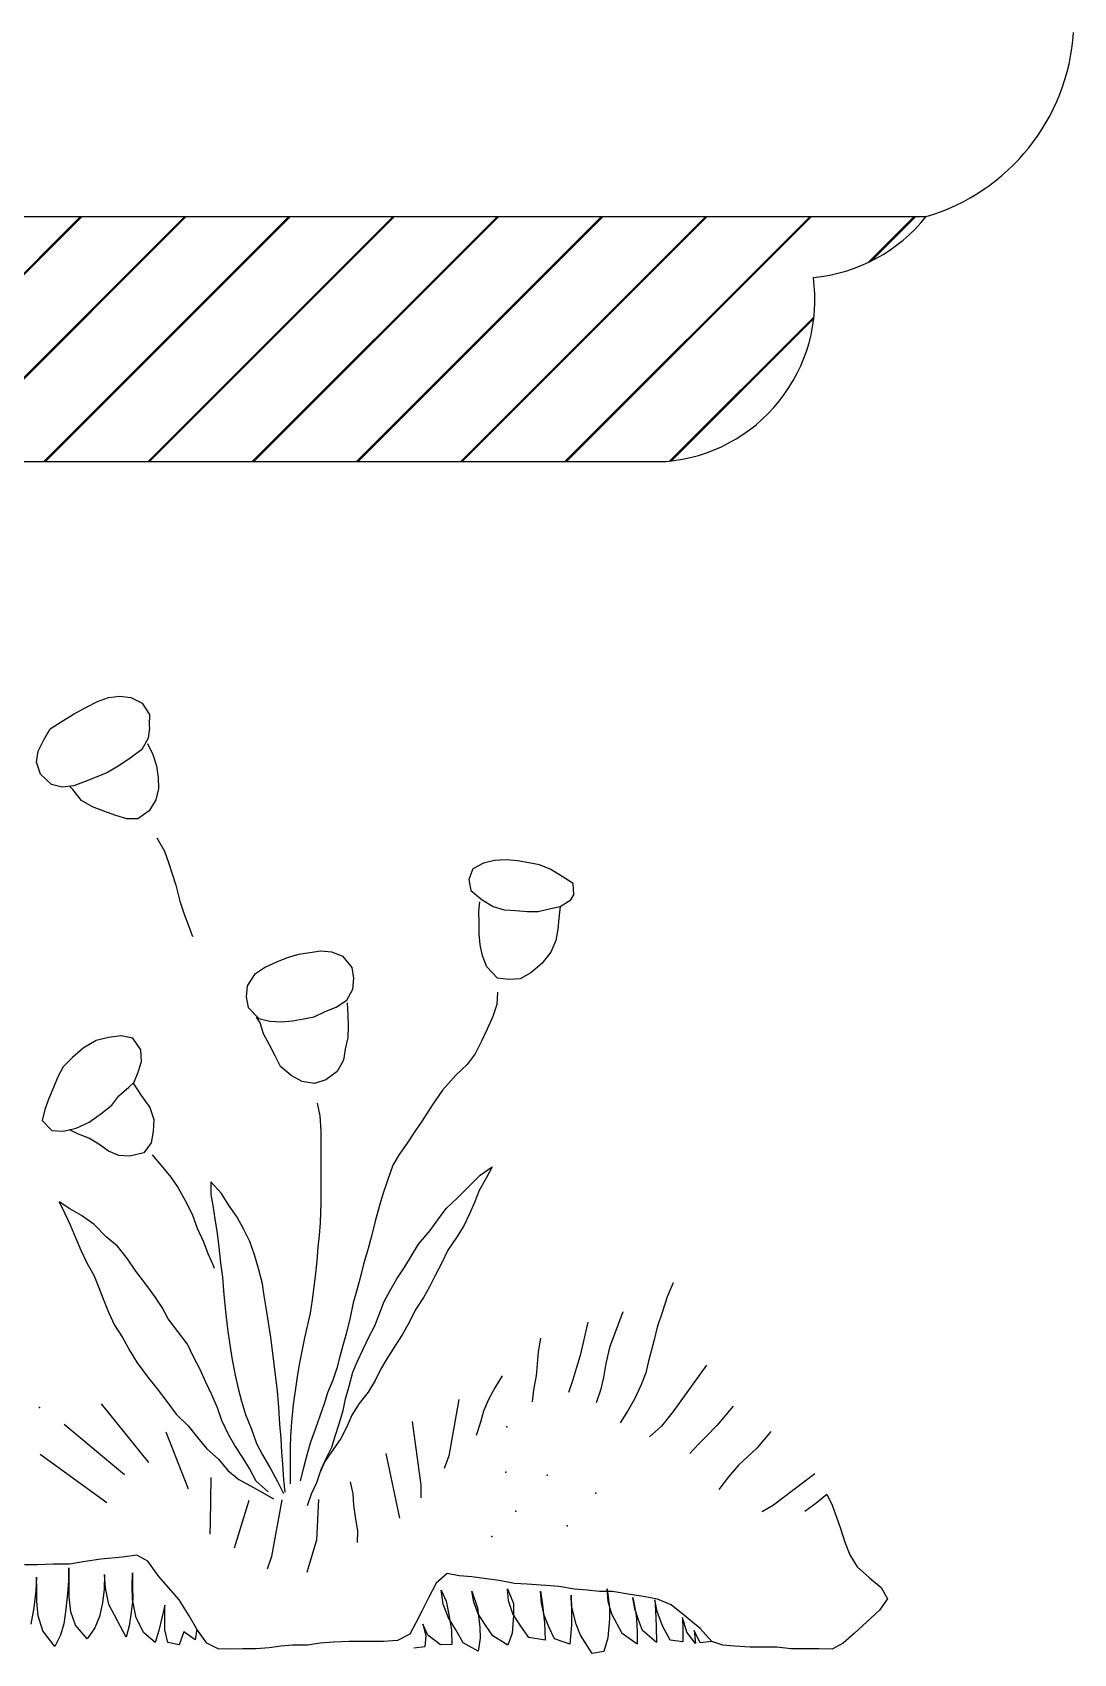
# Model space of a CAD drawing. Header units: inches. Extents: x 0.9 to 45.9, y 0.4 to 30.4.
# Drawn here: x 21.7407 to 22.0233, y 24.5915 to 25.0316 of the extents above; entities that cross this region are included whole.
import ezdxf

# ---------------------------------------------------------------- set-up
doc = ezdxf.new("R2010")
doc.units = ezdxf.units.IN
doc.header["$MEASUREMENT"] = 0
doc.linetypes.add('CONTINUA', pattern=[0])
doc.layers.add('MUROS', color=9, linetype='Continuous')
doc.layers.add('Vegetación', color=3, linetype='CONTINUA')

# ---------------------------------------------------------------- blocks, each defined once
blk = doc.blocks.new('Planta_000A')
at = {"layer": 'Vegetación', "linetype": 'Continuous'}
for p, q in [((397.4468647241494, 197.380473696357), (397.4416703781492, 197.377758470358)), ((397.4520000431486, 197.3810639623584), (397.4468647241494, 197.380473696357)), ((397.4572534151496, 197.3804146693578), (397.4520000431486, 197.3810639623584)), ((397.4623297071496, 197.3785848433576), (397.4572534151496, 197.3804146693578)), ((397.4416703781492, 197.377758470358), (397.4383058591495, 197.3725641243577)), ((397.4383058591495, 197.3725641243577), (397.4384239121493, 197.3675468583564)), ((397.4677011331489, 197.3758696173566), (397.4623297071496, 197.3785848433576)), ((397.4734267181495, 197.3727412043567), (397.4677011331489, 197.3758696173566)), ((397.4790932771497, 197.369140578357), (397.4734267181495, 197.3727412043567)), ((397.4381973931497, 197.3665670973564), (397.4383365871501, 197.3665598663569)), ((397.4384239121493, 197.3675468583564), (397.4383058591495, 197.3661892453578)), ((397.4383365871501, 197.3665598663569), (397.4383058591495, 197.3661892453578)), ((397.4383058591495, 197.3661892453578), (397.4388370991485, 197.3615851663575)), ((397.484110543149, 197.3658941123571), (397.4790932771497, 197.369140578357)), ((397.4871209021486, 197.3608768473564), (397.484110543149, 197.3658941123571)), ((397.43926064015, 197.3591910613572), (397.436712139149, 197.3540297553568)), ((397.4388370991485, 197.3615851663575), (397.4419064851493, 197.3563317943567)), ((397.489777102149, 197.3556825013579), (397.4871209021486, 197.3608768473564)), ((397.436712139149, 197.3540297553568), (397.4350003661486, 197.3488354093565)), ((397.4419064851493, 197.3563317943567), (397.4472188841494, 197.3523179823564)), ((397.4472188841494, 197.3523179823564), (397.4524722561486, 197.3487763823573)), ((397.488596568149, 197.3449986763585), (397.4904854211484, 197.3504881553576)), ((397.4904854211484, 197.3504881553576), (397.489777102149, 197.3556825013579)), ((397.4342920461488, 197.3435230103564), (397.4341149661498, 197.3383286643579)), ((397.4350003661486, 197.3488354093565), (397.4342920461488, 197.3435230103564)), ((397.4524722561486, 197.3487763823573), (397.4577256281493, 197.3457069963583)), ((397.4577256281493, 197.3457069963583), (397.4628609471486, 197.3435820373574)), ((397.4628609471486, 197.3435820373574), (397.4679962661496, 197.341634157357)), ((397.48357930315, 197.3402175173573), (397.488596568149, 197.3449986763585)), ((397.4341149661498, 197.3383286643579), (397.4352954991493, 197.3331343193581)), ((397.4679962661496, 197.341634157357), (397.4732496381487, 197.3396272513577)), ((397.4697670661492, 197.3327801593582), (397.4737808781495, 197.3378564513582)), ((397.4732496381487, 197.3396272513577), (397.4785620371489, 197.3390369843578)), ((397.4737808781495, 197.3378564513582), (397.4753214741497, 197.3393970473584)), ((397.4785620371489, 197.3390369843578), (397.48357930315, 197.3402175173573)), ((397.4352954991493, 197.3331343193581), (397.4384829391486, 197.327999000357)), ((397.4384829391486, 197.327999000357), (397.4437363111495, 197.3242803213574)), ((397.4538888961499, 197.3259330673568), (397.4594374011497, 197.327821920358)), ((397.4594374011497, 197.327821920358), (397.46463174715, 197.3299468803574)), ((397.46463174715, 197.3299468803574), (397.4697670661492, 197.3327801593582)), ((397.4437363111495, 197.3242803213574), (397.4487535771489, 197.324339347358)), ((397.4487535771489, 197.324339347358), (397.4538888961499, 197.3259330673568)), ((397.43489196015, 197.3155868523567), (397.4313764141491, 197.3093927953573)), ((397.2682449111502, 197.3049852683575), (397.2733212031501, 197.3054574813572)), ((397.2733212031501, 197.3054574813572), (397.2788697091485, 197.3050442953567)), ((397.4313764141491, 197.3093927953573), (397.4295349381493, 197.304203179357)), ((397.2425683161485, 197.2944785233571), (397.2476446091489, 197.2977249893569)), ((397.2476446091489, 197.2977249893569), (397.2529570071486, 197.3009714553568)), ((397.2529570071486, 197.3009714553568), (397.2580923261496, 197.3030373883571)), ((397.2580923261496, 197.3030373883571), (397.263109592149, 197.304040842358)), ((397.263109592149, 197.304040842358), (397.2682449111502, 197.3049852683575)), ((397.2788697091485, 197.3050442953567), (397.2839460011485, 197.3038637623572)), ((397.2839460011485, 197.3038637623572), (397.2889632671497, 197.3013256153566)), ((397.2889632671497, 197.3013256153566), (397.2907340661489, 197.2962493233567)), ((397.4278608681501, 197.2990135643572), (397.4261867991493, 197.2936565423583)), ((397.4295349381493, 197.304203179357), (397.4278608681501, 197.2990135643572)), ((397.2422141561485, 197.2894022313571), (397.2425683161485, 197.2944785233571)), ((397.2899076931492, 197.2911730313567), (397.2845952941491, 197.2869821383569)), ((397.2907340661489, 197.2962493233567), (397.2899076931492, 197.2911730313567)), ((397.4261867991493, 197.2936565423583), (397.424345322149, 197.2862906363584)), ((397.24363079615, 197.2869821383569), (397.2421551301497, 197.2895202853574)), ((397.2486480621494, 197.2837946993563), (397.24363079615, 197.2869821383569)), ((397.2536653271484, 197.2827322193584), (397.2486480621494, 197.2837946993563)), ((397.2486480621494, 197.2837946993563), (397.2491291241488, 197.2785011363571)), ((397.2587416201488, 197.281610713358), (397.2536653271484, 197.2827322193584)), ((397.2795190021491, 197.2839127523579), (397.2745017361497, 197.2823190333579)), ((397.2845952941491, 197.2869821383569), (397.2795190021491, 197.2839127523579)), ((397.2861724711486, 197.2814829543581), (397.2857137301501, 197.2860703653564)), ((397.424345322149, 197.2862906363584), (397.4223364391485, 197.280263986358)), ((397.2491291241488, 197.2785011363571), (397.24970255015, 197.2733402993576)), ((397.2638769391498, 197.2814926593578), (397.2587416201488, 197.281610713358)), ((397.2691303111489, 197.2819648733579), (397.2638769391498, 197.2814926593578)), ((397.2745017361497, 197.2823190333579), (397.2691303111489, 197.2819648733579)), ((397.2860577851492, 197.2764368013572), (397.2861724711486, 197.2814829543581)), ((397.2860577851492, 197.2712759633573), (397.2860577851492, 197.2764368013572)), ((397.4223364391485, 197.280263986358), (397.4203275551491, 197.2750743713581)), ((397.24970255015, 197.2733402993576), (397.2506200321488, 197.2681794613577)), ((397.2506200321488, 197.2681794613577), (397.2529137381491, 197.2627892523573)), ((397.2855990441487, 197.2661151263578), (397.2860577851492, 197.2712759633573)), ((397.4203275551491, 197.2750743713581), (397.4184860791495, 197.2700521623569)), ((397.2529137381491, 197.2627892523573), (397.2570424081489, 197.2575137293565)), ((397.2825025421491, 197.2559081353569), (397.2844521911495, 197.2610689733569)), ((397.2844521911495, 197.2610689733569), (397.2855990441487, 197.2661151263578)), ((397.3447367221499, 197.2556865983565), (397.3488784391495, 197.2607244773566)), ((397.3488784391495, 197.2607244773566), (397.3540132001501, 197.2626863433574)), ((397.3540132001501, 197.2626863433574), (397.35919640215, 197.2632191953575)), ((397.35919640215, 197.2632191953575), (397.3642585001501, 197.2624199163578)), ((397.3642585001501, 197.2624199163578), (397.3694659231489, 197.2615964173578)), ((397.3694659231489, 197.2615964173578), (397.3746249041499, 197.2601916243579)), ((397.3746249041499, 197.2601916243579), (397.3796870031487, 197.2580602143565)), ((397.2570424081489, 197.2575137293565), (397.2620885611498, 197.2532703743576)), ((397.2620885611498, 197.2532703743576), (397.2671347131502, 197.250403242358)), ((397.2775710741491, 197.250747297357), (397.2825025421491, 197.2559081353569)), ((397.3439132231499, 197.2506729413576), (397.3447367221499, 197.2556865983565)), ((397.3796870031487, 197.2580602143565), (397.3847006601493, 197.2558077013577)), ((397.3847006601493, 197.2558077013577), (397.3897869801489, 197.2523683803569)), ((397.2671347131502, 197.250403242358), (397.2722955511502, 197.2500591863567)), ((397.2722955511502, 197.2500591863567), (397.2775710741491, 197.250747297357)), ((397.3443976341489, 197.2456592833582), (397.3439132231499, 197.2506729413576)), ((397.3471830001502, 197.2405971843577), (397.3443976341489, 197.2456592833582)), ((397.3897869801489, 197.2523683803569), (397.3931778591498, 197.2472093993578)), ((397.3931778591498, 197.2472093993578), (397.3936864911495, 197.2421715213563)), ((397.2775294291488, 197.2442714923577), (397.2778642431488, 197.238579656357)), ((397.2778642431488, 197.238579656357), (397.279705720149, 197.2330552273574)), ((397.3469399851485, 197.2392900323569), (397.3467300281494, 197.2338060123579)), ((397.3520513341494, 197.2373274073574), (397.3470861171493, 197.2405971843577)), ((397.3936864911495, 197.2421715213563), (397.3927903301494, 197.2371094223576)), ((397.279705720149, 197.2330552273574), (397.2823842311493, 197.2271959843578)), ((397.3467300281494, 197.2338060123579), (397.3465529481484, 197.228375560358)), ((397.3571134331498, 197.2353413213563), (397.3520513341494, 197.2373274073574)), ((397.3621513111496, 197.2329192643569), (397.3571134331498, 197.2353413213563)), ((397.3671649691489, 197.2318777793584), (397.3621513111496, 197.2329192643569)), ((397.3722755091487, 197.2310058393571), (397.3671649691489, 197.2318777793584)), ((397.3775313721501, 197.2305698693576), (397.3722755091487, 197.2310058393571)), ((397.3826903531492, 197.2308847363578), (397.3775313721501, 197.2305698693576)), ((397.3877524521496, 197.232144206358), (397.3826903531492, 197.2308847363578)), ((397.3872223131486, 197.2300283063573), (397.388934086149, 197.2327435323563)), ((397.3927903301494, 197.2371094223576), (397.3877524521496, 197.232144206358)), ((397.2823842311493, 197.2271959843578), (397.2848953351489, 197.2216715543576)), ((397.3465529481484, 197.228375560358), (397.3466710011501, 197.2232992683579)), ((397.3466710011501, 197.2232992683579), (397.3479105611489, 197.2179278423568)), ((397.3829133671491, 197.2199347483579), (397.3855695661489, 197.2250110413583)), ((397.3855695661489, 197.2250110413583), (397.3872223131486, 197.2300283063573)), ((397.44223580115, 197.2175653723565), (397.4460523881491, 197.2230682433578)), ((397.4460523881491, 197.2230682433578), (397.4513554251491, 197.2240173173572)), ((397.4513554251491, 197.2240173173572), (397.4572745961499, 197.2232968223574)), ((397.4572745961499, 197.2232968223574), (397.4628849341491, 197.2218863833582)), ((397.2848953351489, 197.2216715543576), (397.287908660149, 197.2158123113581)), ((397.287908660149, 197.2158123113581), (397.291591613149, 197.2107901033573)), ((397.3479105611489, 197.2179278423568), (397.3487369341484, 197.2127925233576)), ((397.3803161941498, 197.2149174833571), (397.3829133671491, 197.2199347483579)), ((397.4420251931491, 197.2122663473578), (397.44223580115, 197.2175653723565)), ((397.4628849341491, 197.2218863833582), (397.4689569901486, 197.2184614033571)), ((397.4689569901486, 197.2184614033571), (397.4739203241491, 197.2141389383573)), ((397.291591613149, 197.2107901033573), (397.2967812281488, 197.2059353013569)), ((397.3487369341484, 197.2127925233576), (397.3516292401484, 197.2075981783577)), ((397.3728198091496, 197.205768351357), (397.3778370751492, 197.2098411903566)), ((397.3778370751492, 197.2098411903566), (397.3803161941498, 197.2149174833571)), ((397.4434863181498, 197.2073400933581), (397.4420251931491, 197.2122663473578)), ((397.4739203241491, 197.2141389383573), (397.4782107021486, 197.209824810357)), ((397.4782107021486, 197.209824810357), (397.480657943149, 197.2050934363574)), ((397.2967812281488, 197.2059353013569), (397.30297528515, 197.1989042093568)), ((397.3516292401484, 197.2075981783577), (397.3568826121493, 197.2038204723571)), ((397.3568826121493, 197.2038204723571), (397.3621359841484, 197.2021086993568)), ((397.3621359841484, 197.2021086993568), (397.3677435171497, 197.2029940993575)), ((397.3677435171497, 197.2029940993575), (397.3728198091496, 197.205768351357)), ((397.4459082351489, 197.202236262357), (397.4420789861499, 197.196547163357)), ((397.4454913051499, 197.2024329903574), (397.4434863181498, 197.2073400933581)), ((397.4479147561499, 197.2003786153577), (397.4459082351489, 197.202236262357)), ((397.4524315111496, 197.1963671483567), (397.4479147561499, 197.2003786153577)), ((397.480657943149, 197.2050934363574), (397.4825909711502, 197.2002286433576)), ((397.30297528515, 197.1989042093568), (397.3076626801496, 197.1920405253581)), ((397.3608145901502, 197.1928997783575), (397.3596677371492, 197.1871655133577)), ((397.4420789861499, 197.196547163357), (397.4381481291487, 197.1910146443583)), ((397.45569130015, 197.1920295443574), (397.4524315111496, 197.1963671483567)), ((397.4825909711502, 197.2002286433576), (397.4848266601487, 197.1951374743579)), ((397.4848266601487, 197.1951374743579), (397.4866898911489, 197.1900716283576)), ((397.3076626801496, 197.1920405253581), (397.3123500741488, 197.1848420263572)), ((397.3596677371492, 197.1871655133577), (397.3592089961487, 197.1800550263574)), ((397.4381481291487, 197.1910146443583), (397.4363229221501, 197.1853576703574)), ((397.4363229221501, 197.1853576703574), (397.4365292451487, 197.1798619173564)), ((397.4607942271498, 197.1881091863574), (397.45569130015, 197.1920295443574)), ((397.4661256941502, 197.1842481253584), (397.4607942271498, 197.1881091863574)), ((397.4866898911489, 197.1900716283576), (397.4878378561492, 197.1849421593574)), ((397.3123500741488, 197.1848420263572), (397.3156982131488, 197.1798198173578)), ((397.3156982131488, 197.1798198173578), (397.3192137591498, 197.1744627953571)), ((397.3592089961487, 197.1800550263574), (397.3592089961487, 197.174550132358)), ((397.4365292451487, 197.1798619173564), (397.4375058061498, 197.1746879753568)), ((397.4722209101484, 197.1814389653568), (397.4661256941502, 197.1842481253584)), ((397.4663493181499, 197.1768054643575), (397.4711146661496, 197.1786517083578)), ((397.4711146661496, 197.1786517083578), (397.4753196801496, 197.1806651813581)), ((397.4780894351492, 197.1799735553572), (397.4722209101484, 197.1814389653568)), ((397.4833693111498, 197.1803068093572), (397.4780894351492, 197.1799735553572)), ((397.4878378561492, 197.1849421593574), (397.4833693111498, 197.1803068093572)), ((397.3192137591498, 197.1744627953571), (397.3228967121497, 197.1692731803573)), ((397.3592089961487, 197.174550132358), (397.3592089961487, 197.168242441357)), ((397.4375058061498, 197.1746879753568), (397.4408545421495, 197.1700075633575)), ((397.452462183149, 197.1687506373577), (397.4572825031493, 197.1708550703583)), ((397.4572825031493, 197.1708550703583), (397.4617068901492, 197.1740154143567)), ((397.4617068901492, 197.1740154143567), (397.4663493181499, 197.1768054643575)), ((397.2854663581487, 197.159641045358), (397.2800761501487, 197.1635403453578)), ((397.2800761501487, 197.1635403453578), (397.2827139111498, 197.158264822357)), ((397.3228967121497, 197.1692731803573), (397.3259100371499, 197.1642509713578)), ((397.3259100371499, 197.1642509713578), (397.3284211411494, 197.1572198793578)), ((397.3592089961487, 197.168242441357), (397.3592089961487, 197.1604438423578)), ((397.4328369491498, 197.1641137713572), (397.4284789081497, 197.1588382483564)), ((397.437080305149, 197.1691599243563), (397.4328369491498, 197.1641137713572)), ((397.4408545421495, 197.1700075633575), (397.4473537121497, 197.1684618573576)), ((397.4473537121497, 197.1684618573576), (397.452462183149, 197.1687506373577)), ((397.2827139111498, 197.158264822357), (397.2860397851484, 197.1526452433568)), ((397.2905125111495, 197.1548242633575), (397.2854663581487, 197.159641045358)), ((397.3284211411494, 197.1572198793578), (397.3304300251486, 197.1508584153575)), ((397.3592089961487, 197.1604438423578), (397.3592089961487, 197.1523011873573)), ((397.4050831101497, 197.1512690193571), (397.4098998921502, 197.1566592283575)), ((397.4098998921502, 197.1566592283575), (397.4098998921502, 197.1508102783568)), ((397.4284789081497, 197.1588382483564), (397.4250383501487, 197.1537920953574)), ((397.2860397851484, 197.1526452433568), (397.2881041201501, 197.1470256643583)), ((397.2960174051489, 197.1492046843573), (397.2905125111495, 197.1548242633575)), ((397.3011782421484, 197.1442732173576), (397.2960174051489, 197.1492046843573)), ((397.3304300251486, 197.1508584153575), (397.3321040941494, 197.1456688003577)), ((397.3592089961487, 197.1523011873573), (397.3592089961487, 197.1471403493574)), ((397.4017572371496, 197.1459934963563), (397.4050831101497, 197.1512690193571)), ((397.4098998921502, 197.1508102783568), (397.4090970951487, 197.1456494403568)), ((397.4250383501487, 197.1537920953574), (397.4210243651498, 197.146566923358)), ((397.2881041201501, 197.1470256643583), (397.2905125111495, 197.1418648263565)), ((397.2905125111495, 197.1418648263565), (397.2930355871496, 197.1362452473581)), ((397.3050775421499, 197.1391123793578), (397.3011782421484, 197.1442732173576)), ((397.3321040941494, 197.1456688003577), (397.3341129781487, 197.1384703013568)), ((397.3592089961487, 197.1471403493574), (397.3594383671491, 197.1377361563568)), ((397.3978579371499, 197.140259232357), (397.4017572371496, 197.1459934963563)), ((397.4090970951487, 197.1456494403568), (397.4080649281489, 197.1394564353571)), ((397.4185012891496, 197.1411767143576), (397.4162075831493, 197.1352130793579)), ((397.4210243651498, 197.146566923358), (397.4185012891496, 197.1411767143576)), ((397.4639166611498, 197.136933359357), (397.4697656111487, 197.1410620293568)), ((397.4697656111487, 197.1410620293568), (397.4750411341495, 197.1441585323568)), ((397.4773348401499, 197.1419795113574), (397.4749264491487, 197.1367039883584)), ((397.4750411341495, 197.1441585323568), (397.4800872861499, 197.1473697203578)), ((397.4800872861499, 197.1473697203578), (397.4773348401499, 197.1419795113574)), ((397.2930355871496, 197.1362452473581), (397.2964761461492, 197.1308550393582)), ((397.3086327861486, 197.1340662263568), (397.3050775421499, 197.1391123793578)), ((397.3140229941484, 197.1277585363564), (397.3086327861486, 197.1340662263568)), ((397.3341129781487, 197.1384703013568), (397.3357870471493, 197.1314392103572)), ((397.3594383671491, 197.1377361563568), (397.3598971081493, 197.1318872063579)), ((397.3918943021483, 197.1290200743565), (397.3946467491489, 197.1346396533567)), ((397.3946467491489, 197.1346396533567), (397.3978579371499, 197.140259232357)), ((397.4080649281489, 197.1394564353571), (397.4070327601487, 197.1328046883568)), ((397.4162075831493, 197.1352130793579), (397.4133404511497, 197.1289053893574)), ((397.4581823971487, 197.1310844093563), (397.4639166611498, 197.136933359357)), ((397.4749264491487, 197.1367039883584), (397.4726327431501, 197.1311990943572)), ((397.2964761461492, 197.1308550393582), (397.3004901311499, 197.1250060893576)), ((397.3172341821494, 197.1224830133573), (397.3140229941484, 197.1277585363564)), ((397.3357870471493, 197.1314392103572), (397.3372937101497, 197.125747373358)), ((397.3372937101497, 197.125747373358), (397.3394700001493, 197.1185488753576)), ((397.3598971081493, 197.1318872063579), (397.3604705341488, 197.1263823123566)), ((397.3604705341488, 197.1263823123566), (397.3609292761496, 197.120074622358)), ((397.3898299671485, 197.1229417543576), (397.3918943021483, 197.1290200743565)), ((397.4062299631489, 197.1264969983581), (397.4054271661491, 197.1191571393569)), ((397.4070327601487, 197.1328046883568), (397.4062299631489, 197.1264969983581)), ((397.4133404511497, 197.1289053893574), (397.4112761161499, 197.1235151803571)), ((397.4484341481486, 197.1209921043568), (397.4531362441496, 197.1268410543575)), ((397.4531362441496, 197.1268410543575), (397.4581823971487, 197.1310844093563)), ((397.4726327431501, 197.1311990943572), (397.4699949811486, 197.1251207743584)), ((397.3004901311499, 197.1250060893576), (397.3034719481486, 197.118927769357)), ((397.3034719481486, 197.118927769357), (397.3063390801502, 197.1133081903566)), ((397.3203306851494, 197.1173221753574), (397.3172341821494, 197.1224830133573)), ((397.3394700001493, 197.1185488753576), (397.34114406915, 197.1116851903566)), ((397.3609292761496, 197.120074622358), (397.3616173871499, 197.1144550433577)), ((397.3879950031491, 197.1166340633567), (397.3898299671485, 197.1229417543576)), ((397.4054271661491, 197.1191571393569), (397.4046243691494, 197.1126200783578)), ((397.4090970951487, 197.1184690283585), (397.4084089831497, 197.116748749358)), ((397.4112761161499, 197.1235151803571), (397.4090970951487, 197.1184690283585)), ((397.4446495331497, 197.1153725253566), (397.4484341481486, 197.1209921043568)), ((397.4671278491489, 197.118927769357), (397.4640313471493, 197.113537561357)), ((397.4699949811486, 197.1251207743584), (397.4671278491489, 197.118927769357)), ((397.3063390801502, 197.1133081903566), (397.3089768421498, 197.1081473523567)), ((397.3241152991498, 197.111817281358), (397.3203306851494, 197.1173221753574)), ((397.3270971171489, 197.1064270733581), (397.3241152991498, 197.111817281358)), ((397.34114406915, 197.1116851903566), (397.3426507321485, 197.1061607603582)), ((397.3616173871499, 197.1144550433577), (397.3623054991488, 197.1080326673576)), ((397.3861600381491, 197.1095235763564), (397.3879950031491, 197.1166340633567)), ((397.4046243691494, 197.1126200783578), (397.4039362571486, 197.1044774233573)), ((397.4400621221496, 197.1094088903569), (397.4446495331497, 197.1153725253566)), ((397.4640313471493, 197.113537561357), (397.4618523261499, 197.1081473523567)), ((397.1963533721494, 197.1100102913583), (397.1991566941498, 197.1034692063581)), ((397.1991566941498, 197.1034692063581), (397.2014927961493, 197.0962272903575)), ((397.3089768421498, 197.1081473523567), (397.3117292891486, 197.1031012003581)), ((397.3117292891486, 197.1031012003581), (397.3156285881498, 197.0972522503575)), ((397.3298495631491, 197.1012662353564), (397.3270971171489, 197.1064270733581)), ((397.3426507321485, 197.1061607603582), (397.3441573941484, 197.1006363313567)), ((397.3623054991488, 197.1080326673576), (397.3632229811494, 197.102069032358)), ((397.3843250741495, 197.0983991033567), (397.3853572411492, 197.104018682357)), ((397.3853572411492, 197.104018682357), (397.3861600381491, 197.1095235763564)), ((397.4039362571486, 197.1044774233573), (397.4031334601489, 197.0969081943581)), ((397.4324928931485, 197.0986284743571), (397.4358187671489, 197.1036746263575)), ((397.4358187671489, 197.1036746263575), (397.4400621221496, 197.1094088903569)), ((397.4618523261499, 197.1081473523567), (397.4594439351488, 197.101839662358)), ((397.2014927961493, 197.0962272903575), (397.2038288981486, 197.0894525943581)), ((397.2197102291497, 197.0965502183567), (397.2257430891488, 197.0801290713566)), ((397.3156285881498, 197.0972522503575), (397.3183810351486, 197.0916326713572)), ((397.3322579541484, 197.0953026003566), (397.3298495631491, 197.1012662353564)), ((397.3441573941484, 197.1006363313567), (397.3456640571487, 197.0939400533566)), ((397.3632229811494, 197.102069032358), (397.3641404641487, 197.0959907123574)), ((397.3641404641487, 197.0959907123574), (397.3654020021488, 197.0899123923568)), ((397.3832929061493, 197.0916326713572), (397.3843250741495, 197.0983991033567)), ((397.4031334601489, 197.0969081943581), (397.40221597815, 197.0886508543567)), ((397.4296257611488, 197.0933529503577), (397.4324928931485, 197.0986284743571)), ((397.4572649151498, 197.0964494533577), (397.4543977831484, 197.0903711333571)), ((397.4594439351488, 197.101839662358), (397.4572649151498, 197.0964494533577)), ((397.2038288981486, 197.0894525943581), (397.2052305591488, 197.0836123393578)), ((397.2358334951488, 197.0917886963575), (397.2393376481498, 197.0763704233572)), ((397.3183810351486, 197.0916326713572), (397.3215922231495, 197.0858984073579)), ((397.3342076041492, 197.0901417623567), (397.3322579541484, 197.0953026003566)), ((397.336845366149, 197.0850956103563), (397.3342076041492, 197.0901417623567)), ((397.3456640571487, 197.0939400533566), (397.3475055331485, 197.0864067413581)), ((397.3654020021488, 197.0899123923568), (397.3666635401489, 197.0845221843569)), ((397.3822607391496, 197.0846368693578), (397.3832929061493, 197.0916326713572)), ((397.40221597815, 197.0886508543567), (397.4011838111485, 197.0813109963578)), ((397.4251530351496, 197.0873893163584), (397.4296257611488, 197.0933529503577)), ((397.4543977831484, 197.0903711333571), (397.4507278541489, 197.0847515543568)), ((397.2052305591488, 197.0836123393578), (397.2078002711489, 197.0738007113573)), ((397.2576851281493, 197.0843247743573), (397.2587264791485, 197.0781214253579)), ((397.3215922231495, 197.0858984073579), (397.3250327821492, 197.0806228843571)), ((397.3250327821492, 197.0806228843571), (397.328588025149, 197.0748886203578)), ((397.3395978131496, 197.079361346357), (397.336845366149, 197.0850956103563)), ((397.3475055331485, 197.0864067413581), (397.3490121961489, 197.081049718357)), ((397.3490121961489, 197.081049718357), (397.3503514511497, 197.0758601033571)), ((397.3666635401489, 197.0845221843569), (397.367925078149, 197.0784438633577)), ((397.3812285711495, 197.0761501583579), (397.3822607391496, 197.0846368693578)), ((397.4011838111485, 197.0813109963578), (397.4000369581493, 197.0743151933579)), ((397.4179278621499, 197.0756914173575), (397.4207949941495, 197.0815403663577)), ((397.4207949941495, 197.0815403663577), (397.4251530351496, 197.0873893163584)), ((397.4507278541489, 197.0847515543568), (397.4474019801485, 197.0785585493572)), ((397.2078002711489, 197.0738007113573), (397.2089683221486, 197.0684276763563)), ((397.2257430891488, 197.0801290713566), (397.22751172215, 197.0727096693567)), ((397.2393376481498, 197.0763704233572), (397.2409729191488, 197.0707637783575)), ((397.2587264791485, 197.0781214253579), (397.2591823221493, 197.0725235843578)), ((397.328588025149, 197.0748886203578), (397.33156984315, 197.0698424673569)), ((397.3422355741488, 197.0737417673567), (397.3395978131496, 197.079361346357)), ((397.3442999091487, 197.0686956143577), (397.3422355741488, 197.0737417673567)), ((397.3503514511497, 197.0758601033571), (397.3516907071492, 197.0705030813583)), ((397.367925078149, 197.0784438633577), (397.3689572461492, 197.0730536553578)), ((397.3689572461492, 197.0730536553578), (397.3698747281499, 197.0676634473579)), ((397.3801964031493, 197.0685809293568), (397.3812285711495, 197.0761501583579)), ((397.4000369581493, 197.0743151933579), (397.3987754201491, 197.0673193913567)), ((397.4149460451492, 197.0699571523578), (397.4179278621499, 197.0756914173575)), ((397.4439614221493, 197.0729389703569), (397.4390299541494, 197.0664019093578)), ((397.4474019801485, 197.0785585493572), (397.4439614221493, 197.0729389703569)), ((397.1809350991491, 197.0719318293572), (397.1963533721494, 197.0504396913579)), ((397.2089683221486, 197.0684276763563), (397.2113044241498, 197.0625874213578)), ((397.22751172215, 197.0727096693567), (397.2285423001497, 197.0661955953578)), ((397.2285423001497, 197.0661955953578), (397.22996846315, 197.0603054193574)), ((397.2409729191488, 197.0707637783575), (397.2428418011489, 197.0646899133566)), ((397.2591823221493, 197.0725235843578), (397.259638166149, 197.0669257443582)), ((397.259638166149, 197.0669257443582), (397.2608581341494, 197.0604444683572)), ((397.2753136181483, 197.0670260153579), (397.2788177711493, 197.0614193703581)), ((397.33156984315, 197.0698424673569), (397.3340929191502, 197.0647963153565)), ((397.3461348741487, 197.0622732383576), (397.3442999091487, 197.0686956143577)), ((397.3516907071492, 197.0705030813583), (397.3535321831489, 197.0649786513563)), ((397.3698747281499, 197.0676634473579), (397.3706775251496, 197.0621585533567)), ((397.3791642361496, 197.0600942183568), (397.3801964031493, 197.0685809293568)), ((397.3987754201491, 197.0673193913567), (397.3972845111487, 197.0611263853566)), ((397.4124229681486, 197.0643375733575), (397.4149460451492, 197.0699571523578)), ((397.4390299541494, 197.0664019093578), (397.4347865991488, 197.0608970153584)), ((397.2113044241498, 197.0625874213578), (397.2141077471489, 197.056513556357)), ((397.22996846315, 197.0603054193574), (397.2319043691489, 197.0545293993577)), ((397.2428418011489, 197.0646899133566), (397.2447106821485, 197.0593168793579)), ((397.2608581341494, 197.0604444683572), (397.2615919041484, 197.0550252453572)), ((397.2788177711493, 197.0614193703581), (397.2816210931498, 197.0560463363576)), ((397.3340929191502, 197.0647963153565), (397.3373041071493, 197.0594061063579)), ((397.3373041071493, 197.0594061063579), (397.3414327771491, 197.054245268358)), ((397.3477404681501, 197.0563096033578), (397.3461348741487, 197.0622732383576)), ((397.3535321831489, 197.0649786513563), (397.3560432881488, 197.0591194083567)), ((397.3560432881488, 197.0591194083567), (397.3575499501487, 197.0540972003577)), ((397.3706775251496, 197.0621585533567), (397.3719390631497, 197.0536718423568)), ((397.3784761241488, 197.0524103043567), (397.3791642361496, 197.0600942183568)), ((397.3972845111487, 197.0611263853566), (397.39579360215, 197.0552774363563)), ((397.4069180751497, 197.0521809333581), (397.4095558361489, 197.0582592533569)), ((397.4095558361489, 197.0582592533569), (397.4124229681486, 197.0643375733575)), ((397.4347865991488, 197.0608970153584), (397.4303138731497, 197.0550480653578)), ((397.1686447541499, 197.0529229453563), (397.1761722851492, 197.0440743803569)), ((397.1963533721494, 197.0504396913579), (397.2017264061499, 197.0436649953566)), ((397.2141077471489, 197.056513556357), (397.2171446791502, 197.0511405223581)), ((397.2171446791502, 197.0511405223581), (397.2208824421498, 197.0453002673579)), ((397.2816210931498, 197.0560463363576), (397.2839571951491, 197.0506733013566)), ((397.2839571951491, 197.0506733013566), (397.2853588561495, 197.0455338773567)), ((397.2953680651491, 197.0561062333576), (397.3000402691498, 197.0299418913576)), ((397.3414327771491, 197.054245268358), (397.3447586501492, 197.0487403753572)), ((397.3488873211493, 197.050919395358), (397.3477404681501, 197.0563096033578)), ((397.3508369711502, 197.0443823343571), (397.3488873211493, 197.050919395358)), ((397.3575499501487, 197.0540972003577), (397.3593914271489, 197.0487401773566)), ((397.3719390631497, 197.0536718423568), (397.3726271751486, 197.0455291873581)), ((397.3780173831485, 197.044611704357), (397.3784761241488, 197.0524103043567)), ((397.39579360215, 197.0552774363563), (397.3939586381487, 197.0490844313567)), ((397.4048537401499, 197.0463319843579), (397.4069180751497, 197.0521809333581)), ((397.4303138731497, 197.0550480653578), (397.4259558321493, 197.0493138013584)), ((397.4605538281497, 197.0540137693565), (397.4388280801497, 197.0269149863574)), ((397.1761722851492, 197.0440743803569), (397.1807631201493, 197.0392651233573)), ((397.2017264061499, 197.0436649953566), (397.2073330511496, 197.0387591813573)), ((397.2853588561495, 197.0455338773567), (397.2874613481502, 197.0394600123576)), ((397.3169810881494, 197.0459331213564), (397.3130097151492, 197.016498236358)), ((397.3447586501492, 197.0487403753572), (397.3471670411484, 197.0434648523582)), ((397.3471670411484, 197.0434648523582), (397.3499194881491, 197.037959958357)), ((397.3525572501487, 197.0391068113581), (397.3508369711502, 197.0443823343571)), ((397.3593914271489, 197.0487401773566), (397.3615677171486, 197.042713527358)), ((397.3726271751486, 197.0455291873581), (397.373085916149, 197.0392214963571)), ((397.3774439571491, 197.037959958357), (397.3780173831485, 197.044611704357)), ((397.3939586381487, 197.0490844313567), (397.3912061911499, 197.0423179993572)), ((397.4018719221488, 197.0399096083579), (397.4048537401499, 197.0463319843579)), ((397.42045093815, 197.0438089073572), (397.4160928981483, 197.0384186993574)), ((397.4259558321493, 197.0493138013584), (397.42045093815, 197.0438089073572)), ((397.4776944881498, 197.0447152413576), (397.4498948751491, 197.0213542213564)), ((397.1512666041502, 197.0413288933573), (397.1578076891485, 197.0336197573574)), ((397.1807631201493, 197.0392651233573), (397.1846446781485, 197.0354128643571)), ((397.3499194881491, 197.037959958357), (397.3534747321494, 197.032913805358)), ((397.3540481591492, 197.0340606583572), (397.3525572501487, 197.0391068113581)), ((397.3615677171486, 197.042713527358), (397.363911414149, 197.0363520633577)), ((397.363911414149, 197.0363520633577), (397.3654180771493, 197.030995041357)), ((397.373085916149, 197.0392214963571), (397.3733152861489, 197.0338312883573)), ((397.3770999011497, 197.031537582357), (397.3774439571491, 197.037959958357)), ((397.3887978001487, 197.0356662523568), (397.3861600381491, 197.0305054143568)), ((397.3912061911499, 197.0423179993572), (397.3887978001487, 197.0356662523568)), ((397.39889010515, 197.0347487703579), (397.4018719221488, 197.0399096083579)), ((397.4160928981483, 197.0384186993574), (397.4117348571501, 197.0332578613574)), ((397.4307537261495, 197.0411302663574), (397.4204748781497, 197.0147323143569)), ((397.1578076891485, 197.0336197573574), (397.1662176561488, 197.0256770103583)), ((397.1846446781485, 197.0354128643571), (397.1887254211499, 197.0311379693571)), ((397.3000402691498, 197.0299418913576), (397.30214276015, 197.0241016363575)), ((397.3290638401497, 197.031149528358), (397.3227563651502, 197.0012474233567)), ((397.3534747321494, 197.032913805358), (397.3573740321492, 197.0274089123572)), ((397.3566859201485, 197.0287851353564), (397.3540481591492, 197.0340606583572)), ((397.3589796261488, 197.0236242973583), (397.3566859201485, 197.0287851353564)), ((397.3654180771493, 197.030995041357), (397.3670921461502, 197.0244661703577)), ((397.3733152861489, 197.0338312883573), (397.3733152861489, 197.0277529683567)), ((397.3767558451502, 197.026262059358), (397.3770999011497, 197.031537582357)), ((397.3861600381491, 197.0305054143568), (397.3822607391496, 197.0238536683568)), ((397.3921236731487, 197.0240830393572), (397.3953348611496, 197.0294732473571)), ((397.3953348611496, 197.0294732473571), (397.39889010515, 197.0347487703579)), ((397.4064593341493, 197.0284410793569), (397.4021012931491, 197.0232802423574)), ((397.4117348571501, 197.0332578613574), (397.4064593341493, 197.0284410793569)), ((397.4887855041501, 197.0307114333568), (397.4579489581495, 197.0085184653576)), ((397.1309425171486, 197.021705637358), (397.1500985531487, 197.0072218053569)), ((397.1662176561488, 197.0256770103583), (397.1708898601494, 197.0203039763578)), ((397.3573740321492, 197.0274089123572), (397.3596677371492, 197.0221333893564)), ((397.3610439611487, 197.0176606633572), (397.3589796261488, 197.0236242973583)), ((397.3670921461502, 197.0244661703577), (397.3687662161495, 197.0184395203573)), ((397.3733152861489, 197.0277529683567), (397.3733152861489, 197.0224774453576)), ((397.3733152861489, 197.0224774453576), (397.3733152861489, 197.0170872363573)), ((397.3762971041498, 197.0189222013573), (397.3767558451502, 197.026262059358)), ((397.3822607391496, 197.0238536683568), (397.3791642361496, 197.0181194043575)), ((397.3890271701487, 197.0182340893584), (397.3921236731487, 197.0240830393572)), ((397.4021012931491, 197.0232802423574), (397.3970551401501, 197.0190368863582)), ((397.1708898601494, 197.0203039763578), (397.1753284541494, 197.0144637213575)), ((397.3130097151492, 197.016498236358), (397.3130097151492, 197.0106579813577)), ((397.345610578149, 197.0179399613584), (397.3443782431488, 197.0124504693571)), ((397.3634523521498, 197.0124998253572), (397.3610439611487, 197.0176606633572)), ((397.3756089921492, 197.0131879363575), (397.3762971041498, 197.0189222013573)), ((397.3791642361496, 197.0181194043575), (397.3764117891488, 197.0126145103563)), ((397.3861600381491, 197.0130732513566), (397.3809992001492, 197.0100914343579)), ((397.3834075911502, 197.013302622357), (397.3890271701487, 197.0182340893584)), ((397.3916649321502, 197.0161697543567), (397.3861600381491, 197.0130732513566)), ((397.3970551401501, 197.0190368863582), (397.3916649321502, 197.0161697543567)), ((397.4100280921497, 197.0199565093565), (397.4101979231484, 196.9991974183571)), ((397.1229997701496, 197.0072218053569), (397.120897278149, 197.0016151603572)), ((397.125335872149, 197.0123612293568), (397.1229997701496, 197.0072218053569)), ((397.1304752961489, 197.0081562463578), (397.125335872149, 197.0123612293568)), ((397.1356147211493, 197.0044184823576), (397.1304752961489, 197.0081562463578)), ((397.1500985531487, 197.0072218053569), (397.1552379771485, 197.0041848723571)), ((397.3440421521492, 197.0071850373565), (397.3431459081486, 197.0006872703575)), ((397.3443782431488, 197.0124504693571), (397.3440421521492, 197.0071850373565)), ((397.3601802701498, 197.0098781133579), (397.3611134061496, 196.9911036533572)), ((397.3652873161493, 197.0069949313579), (397.3634523521498, 197.0124998253572)), ((397.3772362431494, 197.0097109523571), (397.38190844715, 196.9835466103571)), ((397.3924235991502, 197.0093207803579), (397.3991982941491, 196.987361421357)), ((397.120897278149, 197.0016151603572), (397.1190283971493, 196.9964757363572)), ((397.3431459081486, 197.0006872703575), (397.3422496641498, 196.9953098083565)), ((397.4101979231484, 196.9991974183571), (397.41037346915, 196.993806966358)), ((397.1190283971493, 196.9964757363572), (397.1171595151493, 196.9901682613576)), ((397.3422496641498, 196.9953098083565), (397.3423616951488, 196.9899323463573)), ((397.3611134061496, 196.9911036533572), (397.3641503381489, 196.981292024358)), ((397.1148234131498, 196.9843280063573), (397.111319260149, 196.9787213613576)), ((397.1171595151493, 196.9901682613576), (397.1148234131498, 196.9843280063573)), ((397.38190844715, 196.9835466103571), (397.3840109381502, 196.9777063553569)), ((397.4390743651486, 196.9812910733576), (397.444213790149, 196.9840943953563)), ((397.444213790149, 196.9840943953563), (397.4507548751491, 196.9831599553576)), ((397.4507548751491, 196.9831599553576), (397.460800114149, 196.9822255143567)), ((397.111319260149, 196.9787213613576), (397.1057126161497, 196.9735819373577)), ((397.2951704851487, 196.9745163773581), (397.3007771291498, 196.9756844283579)), ((397.3007771291498, 196.9756844283579), (397.3059165541483, 196.9712458353565)), ((397.3641503381489, 196.981292024358), (397.3655520001496, 196.976152600358)), ((397.4339349411487, 196.9742827673576), (397.4390743651486, 196.9812910733576)), ((397.4463016371494, 196.9696691343574), (397.4461572111497, 196.9758794433578)), ((397.4461572111497, 196.9758794433578), (397.4461572111497, 196.9698135603571)), ((397.460800114149, 196.9822255143567), (397.46897647015, 196.981057463357)), ((397.46897647015, 196.981057463357), (397.4752839461501, 196.9798894123573)), ((397.4752839461501, 196.9798894123573), (397.4827594721493, 196.9798894123573)), ((397.4754756471497, 196.9722687983571), (397.4756200721488, 196.9781902553581)), ((397.4756200721488, 196.9781902553581), (397.4757644981485, 196.9722687983571)), ((397.4827594721493, 196.9798894123573), (397.4902349981487, 196.9796558023567)), ((397.4902349981487, 196.9796558023567), (397.4960752531491, 196.9796558023567)), ((397.1003395811488, 196.9691433433576), (397.0973026491495, 196.9640039193577)), ((397.1057126161497, 196.9735819373577), (397.1003395811488, 196.9691433433576)), ((397.2268234421492, 196.9685591953579), (397.22587146515, 196.9599914043569)), ((397.2264154521501, 196.9627113373567), (397.2268234421492, 196.9685591953579)), ((397.2360671051495, 196.967975292358), (397.2419073601499, 196.9684425123573)), ((397.2419073601499, 196.9684425123573), (397.2491492761486, 196.969610563357)), ((397.2491492761486, 196.969610563357), (397.2552231411494, 196.9700777843568)), ((397.2552231411494, 196.9700777843568), (397.2638667181483, 196.9707786143567)), ((397.2638667181483, 196.9707786143567), (397.2697069731486, 196.9710122243573)), ((397.2697069731486, 196.9710122243573), (397.2767152791488, 196.972413886358)), ((397.2729263191498, 196.9685591953579), (397.2702063851496, 196.9617593613579)), ((397.2723823321497, 196.962983331357), (397.2729263191498, 196.9685591953579)), ((397.2767152791488, 196.972413886358), (397.282555534149, 196.9731147163579)), ((397.282555534149, 196.9731147163579), (397.2893302301484, 196.974049157357)), ((397.2893302301484, 196.974049157357), (397.2951704851487, 196.9745163773581)), ((397.3059165541483, 196.9712458353565), (397.3094207071492, 196.964471139357)), ((397.4245905331493, 196.9635366983579), (397.4294963471486, 196.9691433433576)), ((397.4294963471486, 196.9691433433576), (397.4339349411487, 196.9742827673576)), ((397.4461572111497, 196.9698135603571), (397.44601278515, 196.9636032513567)), ((397.4461572111497, 196.9636032513567), (397.4463016371494, 196.9696691343574)), ((397.4571335711491, 196.9612924383577), (397.4585778291487, 196.9690914313573)), ((397.4585778291487, 196.9690914313573), (397.4590111061491, 196.975157314358)), ((397.4590111061491, 196.975157314358), (397.4592999581485, 196.9683693023575)), ((397.4592999581485, 196.9683693023575), (397.46002208715, 196.9621589933572)), ((397.4753312211499, 196.9649030833565), (397.4754756471497, 196.9722687983571)), ((397.4757644981485, 196.9722687983571), (397.4761977761493, 196.9663473413579)), ((397.4903515031485, 196.9679360243567), (397.49049592915, 196.9740019073574)), ((397.49049592915, 196.9740019073574), (397.4907847811494, 196.9676471733578)), ((397.0973026491495, 196.9640039193577), (397.1010404121491, 196.9586308843568)), ((397.1909803371483, 196.9560611723568), (397.1972878121499, 196.9612005963567)), ((397.1972878121499, 196.9612005963567), (397.2035952881499, 196.9637703083567)), ((397.2035952881499, 196.9637703083567), (397.2101363731501, 196.9649383593564)), ((397.2038400021495, 196.9580874503567), (397.2047919791487, 196.9635273183571)), ((397.2047919791487, 196.9635273183571), (397.2045199851484, 196.9584954403576)), ((397.2101363731501, 196.9649383593564), (397.2162102381492, 196.9658728003573)), ((397.2149917301497, 196.9646152913569), (397.213495767149, 196.9563194933575)), ((397.2140397531487, 196.9593114203576), (397.2149917301497, 196.9646152913569)), ((397.2162102381492, 196.9658728003573), (397.2243865951489, 196.9672744613576)), ((397.2243865951489, 196.9672744613576), (397.2304604601499, 196.9672744613576)), ((397.2246474951492, 196.9568634803577), (397.2264154521501, 196.9627113373567)), ((397.2304604601499, 196.9672744613576), (397.2360671051495, 196.967975292358)), ((397.2412390911499, 196.9522395923572), (397.2434150381498, 196.9606713873577)), ((397.2434150381498, 196.9606713873577), (397.243551035149, 196.9657032653572)), ((397.243551035149, 196.9657032653572), (397.2434150381498, 196.9590394273577)), ((397.2567427131501, 196.9612153743578), (397.255790736149, 196.9529195763566)), ((397.2559267331501, 196.9563194933575), (397.2572867001503, 196.9618953573567)), ((397.2576946901493, 196.9674712213577), (397.2567427131501, 196.9612153743578)), ((397.2572867001503, 196.9618953573567), (397.2576946901493, 196.9674712213577)), ((397.2702063851496, 196.9617593613579), (397.270070389149, 196.9561834963565)), ((397.2704783791498, 196.9569994773569), (397.2723823321497, 196.962983331357)), ((397.2863899911492, 196.9569994773569), (397.2884299411501, 196.9624393443568)), ((397.2893819181493, 196.9674712213577), (397.2867979811501, 196.9597194103585)), ((397.2884299411501, 196.9624393443568), (397.2893819181493, 196.9674712213577)), ((397.3012136301488, 196.9628473343577), (397.3001256561486, 196.9575434633584)), ((397.3001256561486, 196.9552315203577), (397.3027095931495, 196.9614873673576)), ((397.3035255741498, 196.9680152083578), (397.3012136301488, 196.9628473343577)), ((397.3027095931495, 196.9614873673576), (397.3035255741498, 196.9680152083578)), ((397.3094207071492, 196.964471139357), (397.3124576391485, 196.9581636643574)), ((397.4199183291487, 196.9560611723568), (397.4245905331493, 196.9635366983579)), ((397.431281355149, 196.9549377033576), (397.431281355149, 196.9610035863583)), ((397.431281355149, 196.9610035863583), (397.4325811871488, 196.955226555357)), ((397.4444241021495, 196.955226555357), (397.4461572111497, 196.9636032513567)), ((397.44601278515, 196.9636032513567), (397.4468793401496, 196.9566708133566)), ((397.4490457271488, 196.9462721563572), (397.4571335711491, 196.9612924383577)), ((397.46002208715, 196.9621589933572), (397.4613219191498, 196.9558042583571)), ((397.4746090921501, 196.9579706453582), (397.4753312211499, 196.9649030833565)), ((397.4761977761493, 196.9663473413579), (397.4769199051491, 196.9591260513584)), ((397.4897738001484, 196.9560931093578), (397.4903515031485, 196.9628811223569)), ((397.4903515031485, 196.9628811223569), (397.4903515031485, 196.9679360243567)), ((397.4907847811494, 196.9676471733578), (397.4916513351484, 196.9597037543567)), ((397.1010404121491, 196.9586308843568), (397.1127209211493, 196.9478848153571)), ((397.1839720311503, 196.9502209173583), (397.1909803371483, 196.9560611723568)), ((397.1901043371502, 196.9485676823564), (397.1920082901498, 196.9553675163583)), ((397.1920082901498, 196.9553675163583), (397.1918722941493, 196.9497916523573)), ((397.2012560651485, 196.9514236123572), (397.2038400021495, 196.9580874503567)), ((397.2045199851484, 196.9584954403576), (397.2042479921486, 196.9512876163566)), ((397.2105038401489, 196.9492476653572), (397.2124077931487, 196.9542795433567)), ((397.2124077931487, 196.9542795433567), (397.2140397531487, 196.9593114203576)), ((397.213495767149, 196.9563194933575), (397.2129517801488, 196.9491116693566)), ((397.2198876111499, 196.9478876993575), (397.2246474951492, 196.9568634803577)), ((397.22587146515, 196.9599914043569), (397.22587146515, 196.9546875333575)), ((397.22587146515, 196.9546875333575), (397.2265514491494, 196.9458477483581)), ((397.2434150381498, 196.9590394273577), (397.2434150381498, 196.9518316023563)), ((397.2538867831493, 196.9510156223581), (397.2559267331501, 196.9563194933575)), ((397.2668064681487, 196.9512876163566), (397.2704783791498, 196.9569994773569)), ((397.270070389149, 196.9561834963565), (397.2707503721497, 196.9480236953563)), ((397.2831260701489, 196.9518316023563), (397.2863899911492, 196.9569994773569)), ((397.2867979811501, 196.9597194103585), (397.2857100081485, 196.9508796263576)), ((397.2967257391495, 196.9496556553581), (397.3001256561486, 196.9552315203577)), ((397.3001256561486, 196.9575434633584), (397.2987656891485, 196.9493836623581)), ((397.3124576391485, 196.9581636643574), (397.3152609611491, 196.9527906293583)), ((397.4164141761496, 196.9499873073577), (397.4199183291487, 196.9560611723568)), ((397.431281355149, 196.9495939493567), (397.431281355149, 196.9549377033576)), ((397.4325811871488, 196.955226555357), (397.4340254451484, 196.9493050973574)), ((397.4409578831485, 196.9482941173568), (397.4444241021495, 196.955226555357)), ((397.4468793401496, 196.9566708133566), (397.447745895149, 196.9514714843567)), ((397.4613219191498, 196.9558042583571), (397.4634883061492, 196.950460504358)), ((397.472442705149, 196.9517603363578), (397.4746090921501, 196.9579706453582)), ((397.4769199051491, 196.9591260513584), (397.4779308851496, 196.9523380393579)), ((397.4876074131491, 196.9491606713577), (397.4897738001484, 196.9560931093578)), ((397.4916513351484, 196.9597037543567), (397.4930955931498, 196.9521936133564)), ((397.1127209211493, 196.9478848153571), (397.1178603461496, 196.9434462213571)), ((397.1785989971497, 196.9441470523575), (397.1839720311503, 196.9502209173583)), ((397.183984486149, 196.9435358053574), (397.1867044191488, 196.9492476653572)), ((397.1867044191488, 196.9492476653572), (397.1860244361499, 196.943263811357)), ((397.1860244361499, 196.943263811357), (397.1901043371502, 196.9485676823564)), ((397.1918722941493, 196.9497916523573), (397.1918722941493, 196.944079791357)), ((397.1977201511502, 196.944895771357), (397.2012560651485, 196.9514236123572)), ((397.2042479921486, 196.9512876163566), (397.2041119951494, 196.9438077983572)), ((397.2041119951494, 196.9438077983572), (397.2105038401489, 196.9492476653572)), ((397.2129517801488, 196.9491116693566), (397.2130877771499, 196.9429918183573)), ((397.2130877771499, 196.9429918183573), (397.2198876111499, 196.9478876993575)), ((397.2265514491494, 196.9458477483581), (397.2284554021492, 196.9395919013581)), ((397.2337592731485, 196.9386399243571), (397.2391991411489, 196.9472077153582)), ((397.2391991411489, 196.9472077153582), (397.2412390911499, 196.9522395923572)), ((397.2434150381498, 196.9518316023563), (397.2440950211487, 196.9429918183573)), ((397.251166849149, 196.9454397583572), (397.2538867831493, 196.9510156223581)), ((397.255790736149, 196.9529195763566), (397.2555187431492, 196.9447597753564)), ((397.2555187431492, 196.9447597753564), (397.2631345571492, 196.9461197423584)), ((397.2631345571492, 196.9461197423584), (397.2668064681487, 196.9512876163566)), ((397.2707503721497, 196.9480236953563), (397.2727903221487, 196.9425838283564)), ((397.2727903221487, 196.9425838283564), (397.2797261531498, 196.9467997253573)), ((397.2797261531498, 196.9467997253573), (397.2831260701489, 196.9518316023563)), ((397.2857100081485, 196.9508796263576), (397.2855740111493, 196.9457117523575)), ((397.2855740111493, 196.9457117523575), (397.2865259881485, 196.9397278973569)), ((397.2934618191496, 196.943671801358), (397.2967257391495, 196.9496556553581)), ((397.2987656891485, 196.9493836623581), (397.2986296931497, 196.942855821358)), ((397.303933564149, 196.942719824357), (397.3096454241488, 196.9472077153582)), ((397.3096454241488, 196.9472077153582), (397.3119573681499, 196.9522395923572)), ((397.3119573681499, 196.9522395923572), (397.3105974011498, 196.9467997253573)), ((397.3105974011498, 196.9467997253573), (397.31114138815, 196.9417678483582)), ((397.3152609611491, 196.9527906293583), (397.3180642841502, 196.9476512053583)), ((397.3180642841502, 196.9476512053583), (397.3236709281493, 196.9446142723568)), ((397.4117419721489, 196.9434462213571), (397.4164141761496, 196.9499873073577)), ((397.4164141761496, 196.9499873073577), (397.417272053149, 196.9449723233569)), ((397.417272053149, 196.9449723233569), (397.4224713811484, 196.9487273943573)), ((397.4224713811484, 196.9487273943573), (397.4246377681495, 196.9426615113584)), ((397.4298370971493, 196.9438169173568), (397.431281355149, 196.9495939493567)), ((397.4340254451484, 196.9493050973574), (397.4356141281489, 196.9438169173568)), ((397.4356141281489, 196.9438169173568), (397.4409578831485, 196.9482941173568)), ((397.447745895149, 196.9514714843567), (397.4490457271488, 196.9462721563572)), ((397.4634883061492, 196.950460504358), (397.4670989511499, 196.9454056013578)), ((397.4670989511499, 196.9454056013578), (397.472442705149, 196.9517603363578)), ((397.4779308851496, 196.9523380393579), (397.4793751431491, 196.947138710358)), ((397.4793751431491, 196.947138710358), (397.4819748071488, 196.9419393823568)), ((397.4819748071488, 196.9419393823568), (397.4876074131491, 196.9491606713577)), ((397.1178603461496, 196.9434462213571), (397.1229997701496, 196.9406428993565)), ((397.1229997701496, 196.9406428993565), (397.1290736351487, 196.9408765093571)), ((397.1290736351487, 196.9408765093571), (397.1363155511492, 196.9408765093571)), ((397.1363155511492, 196.9408765093571), (397.1419221961489, 196.9408765093571)), ((397.1419221961489, 196.9408765093571), (397.1484632811491, 196.9415773403575)), ((397.1484632811491, 196.9415773403575), (397.1536027061495, 196.9415773403575)), ((397.1536027061495, 196.9415773403575), (397.1608446221501, 196.9415773403575)), ((397.1608446221501, 196.9415773403575), (397.1680865381488, 196.9420445603568)), ((397.1680865381488, 196.9420445603568), (397.1734595721493, 196.9425117813584)), ((397.1734595721493, 196.9425117813584), (397.1785989971497, 196.9441470523575)), ((397.1785989971497, 196.9441470523575), (397.183984486149, 196.9435358053574)), ((397.1918722941493, 196.944079791357), (397.1977201511502, 196.944895771357)), ((397.2284554021492, 196.9395919013581), (397.2337592731485, 196.9386399243571)), ((397.2440950211487, 196.9429918183573), (397.251166849149, 196.9454397583572)), ((397.2865259881485, 196.9397278973569), (397.2934618191496, 196.943671801358)), ((397.2986296931497, 196.942855821358), (397.303933564149, 196.942719824357)), ((397.31114138815, 196.9417678483582), (397.316173265149, 196.941087864357)), ((397.3236709281493, 196.9446142723568), (397.33021201415, 196.9441470523575)), ((397.33021201415, 196.9441470523575), (397.3402572521493, 196.9441470523575)), ((397.3402572521493, 196.9441470523575), (397.3460975071496, 196.9441470523575)), ((397.3460975071496, 196.9441470523575), (397.3533394231483, 196.9439134423569)), ((397.3533394231483, 196.9439134423569), (397.3594132881492, 196.9434462213571)), ((397.3594132881492, 196.9434462213571), (397.3652535431495, 196.9425117813584)), ((397.3652535431495, 196.9425117813584), (397.3722618491495, 196.9425117813584)), ((397.3722618491495, 196.9425117813584), (397.3774012741499, 196.9420445603568)), ((397.3774012741499, 196.9420445603568), (397.3830079181492, 196.9413437303569)), ((397.3830079181492, 196.9413437303569), (397.38908178315, 196.9408765093571)), ((397.38908178315, 196.9408765093571), (397.3951556481491, 196.9408765093571)), ((397.3951556481491, 196.9408765093571), (397.4007622931488, 196.9406428993565)), ((397.4007622931488, 196.9406428993565), (397.4066025481491, 196.9408765093571)), ((397.4066025481491, 196.9408765093571), (397.4117419721489, 196.9434462213571)), ((397.4246377681495, 196.9426615113584), (397.4298370971493, 196.9438169173568))]:
    blk.add_line(p, q, dxfattribs=at)
for p in [(397.489066947149, 197.052308573358), (397.2732111261496, 197.0434313853579), (397.254522310149, 197.0210048063577), (397.2736783471494, 197.0224064683566), (397.2320957321492, 197.0128284503584), (397.2690061431488, 197.0044184823576), (397.2454115131488, 196.9976437873569), (397.2802194321496, 196.9927379733576)]:
    blk.add_point(p, dxfattribs=at)

msp = doc.modelspace()

# ---------------------------------------------------------------- hatches: boundary and pattern name
h = msp.add_hatch()
h.set_pattern_fill('JIS_LC_20', color=250, scale=0.001, style=0)
h.set_pattern_definition([(45, (-1802.292163611924, -905.2247489512866), (-0.014142135623731, 0.014142135623731), []), (45, (-1802.291763611925, -905.2247489512866), (-0.014142135623731, 0.014142135623731), [])])
edge = h.paths.add_edge_path()
edge.add_arc((21.94854481366137, 25.00944747981099), 0.0445040549456203, 275.3363307842841, 321.3401917452928)
edge.add_line((21.98329664206135, 24.98164601709014), (20.98329664206044, 24.98164601708969))
edge.add_arc((20.98839591365736, 25.02672543436766), 0.0453669090078614, 194.8004457085914, 263.5462769417048, ccw=False)
edge.add_line((20.9445342151112, 25.01513630870703), (20.83268377754057, 25.01513630870703))
edge.add_arc((20.87810099448147, 25.01047008225974), 0.0456562948993193, 174.1339364522352, 263.1856800559618)
edge.add_arc((20.91778304913832, 24.96021572598464), 0.0453669090079531, 173.773339567474, 263.5462769405634)
edge.add_line((20.91268377754049, 24.91513630870666), (21.91268377754049, 24.91513630870666))
edge.add_arc((21.90895568876731, 24.95911877972615), 0.044140190335652, 274.8449842955241, 367.8353991959683)

# ---------------------------------------------------------------- linework, layer by layer
at = {"color": 250}
msp.add_line((20.91268377754049, 24.91513630870666, -0.1040027246248251), (21.91268377753936, 24.91513630870666, -0.1040027246248251), dxfattribs=at)
for centre, radius, start, end in [((21.94854481366137, 25.00944747981099, -0.1040027246248251), 0.0445040549456269, 275.3363307842832, 321.3401917455926), ((21.90895568876731, 24.95911877972615, -0.1040027246248251), 0.0441401903355978, 274.844984296116, 7.835399195818873)]:
    msp.add_arc(centre, radius, start, end, dxfattribs=at)
at = {"layer": 'MUROS'}
msp.add_line((20.98329664205748, 24.98164601709014, -0.1040027246248251), (21.98329664206226, 24.98164601709014, -0.1040027246248251), dxfattribs=at)
msp.add_arc((21.96749448034443, 25.03528774646394, -0.1040027246248251), 0.0559208677076073, 286.4142935429505, 356.2660899487784, dxfattribs=at)

# ---------------------------------------------------------------- block references
at = {"layer": 'MUROS', "xscale": -0.5875430871572008, "yscale": 0.5875430871570873, "zscale": 0.5875430871570595}
msp.add_blockref('Planta_000A', (255.2846127427795, -91.11841828454875, -0.1040027246248256), dxfattribs=at)

doc.saveas('drawing.dxf')
